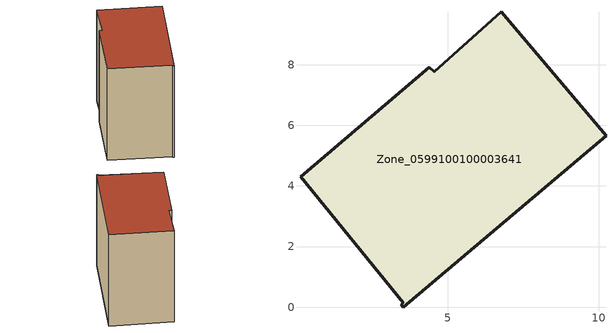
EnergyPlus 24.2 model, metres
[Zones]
Zone_0599100100003641
 floor ground (C_G): 10.23,5.66 3.54,0 3.47,0.08 3.53,0.14 0.14,4.3 4.39,7.92 4.56,7.76 6.77,9.75 z0
 wall outside (C_F): 3.54,0 10.23,5.66 6.77,9.75 4.56,7.76 4.39,7.92 0.14,4.3 3.53,0.14 3.47,0.08 3.54,0 z0:8.99
 roof outside (C_R): 3.53,0.14 3.47,0.08 3.54,0 10.23,5.66 6.77,9.75 4.56,7.76 4.39,7.92 0.14,4.3 z8.99
[BUILDING]
Pand.0599100100003641: North Axis=0; Terrain=City; Loads Convergence Tolerance Value=0.04; Temperature Convergence Tolerance Value=0.4; Solar Distribution=FullExterior; Maximum Number of Warmup Days=25; Minimum Number of Warmup Days=1
[Site:Location]
Rotterdam.The.Hague.AP_ZH_NLD Design_Conditions: Latitude=51.96; Longitude=4.45; Time Zone=1; Elevation=-4.5
[SITE:GROUNDTEMPERATURE:BUILDINGSURFACE]
18, 18, 18, 18, 18, 18, 18, 18, 18, 18, 18, 18
[MATERIAL] Thermal Absorptance=0.9; Solar Absorptance=0.7; Visible Absorptance=0.7
Name | Roughness | Thickness | Conductivity | Density | Specific Heat
G.TC.2015-2018 | MediumSmooth | 0.15 | 0.0428571 | 540 | 1210
F.TC.2015-2018 | Rough | 0.3 | 0.0666667 | 1920 | 840
R.TC.2015-2018 | MediumRough | 0.2 | 0.0333333 | 1500 | 1000
[CONSTRUCTION]
C_G: G.TC.2015-2018
C_F: F.TC.2015-2018
C_R: R.TC.2015-2018
[ZONE]
Zone_0599100100003641: Type=1; Multiplier=1; Ceiling Height=Autocalculate; Volume=Autocalculate; Floor Area=autocalculate; Part of Total Floor Area=Yes
[ZONEINFILTRATION:DESIGNFLOWRATE]
Infil_Zone_0599100100003641: Zone or ZoneList or Space or SpaceList=Zone_0599100100003641; Schedule=AlwaysOn; Design Flow Rate Calculation Method=Flow/Area; Flow Rate per Floor Area=0.0015; Constant Term Coefficient=1; Temperature Term Coefficient=0; Velocity Term Coefficient=0; Velocity Squared Term Coefficient=0
[HVACTEMPLATE:ZONE:IDEALLOADSAIRSYSTEM]
Zone_0599100100003641: Maximum Heating Supply Air Temperature=50; Minimum Cooling Supply Air Temperature=13; Maximum Heating Supply Air Humidity Ratio=0.0156; Minimum Cooling Supply Air Humidity Ratio=0.0077; Heating Limit=NoLimit; Cooling Limit=NoLimit; Dehumidification Control Type=ConstantSensibleHeatRatio; Cooling Sensible Heat Ratio=0.7; Dehumidification Setpoint=60; Humidification Control Type=None; Humidification Setpoint=30; Outdoor Air Method=None; Outdoor Air Flow Rate per Person=0.00944; Outdoor Air Flow Rate per Zone Floor Area=0; Outdoor Air Flow Rate per Zone=0; Demand Controlled Ventilation Type=None; Outdoor Air Economizer Type=NoEconomizer; Heat Recovery Type=None; Sensible Heat Recovery Effectiveness=0.7; Latent Heat Recovery Effectiveness=0.65
[ZONECONTROL:THERMOSTAT]
ThermostatControl_Zone_0599100100003641: Zone or ZoneList=Zone_0599100100003641; Control Type Schedule=DualSetpointControlType; Control 1=Thermostat_Zone_0599100100003641; Temperature Difference Between Cutout And Setpoint=0
[THERMOSTATSETPOINT:DUALSETPOINT]
Thermostat_Zone_0599100100003641: Heating Setpoint Temperature Schedule=HeatingSetpoint_Zone_0599100100003641; Cooling Setpoint Temperature Schedule=CoolingSetpoint_Zone_0599100100003641
[SCHEDULE:COMPACT]
HeatingSetpoint_Zone_0599100100003641: Through: 12/31, For: AllDays, Until: 24:00, 21
CoolingSetpoint_Zone_0599100100003641: Through: 12/31, For: AllDays, Until: 24:00, 24
DualSetpointControlType: Through: 12/31, For: AllDays, Until: 24:00, 4
AlwaysOn: Through: 12/31, For: AllDays, Until: 24:00, 1
